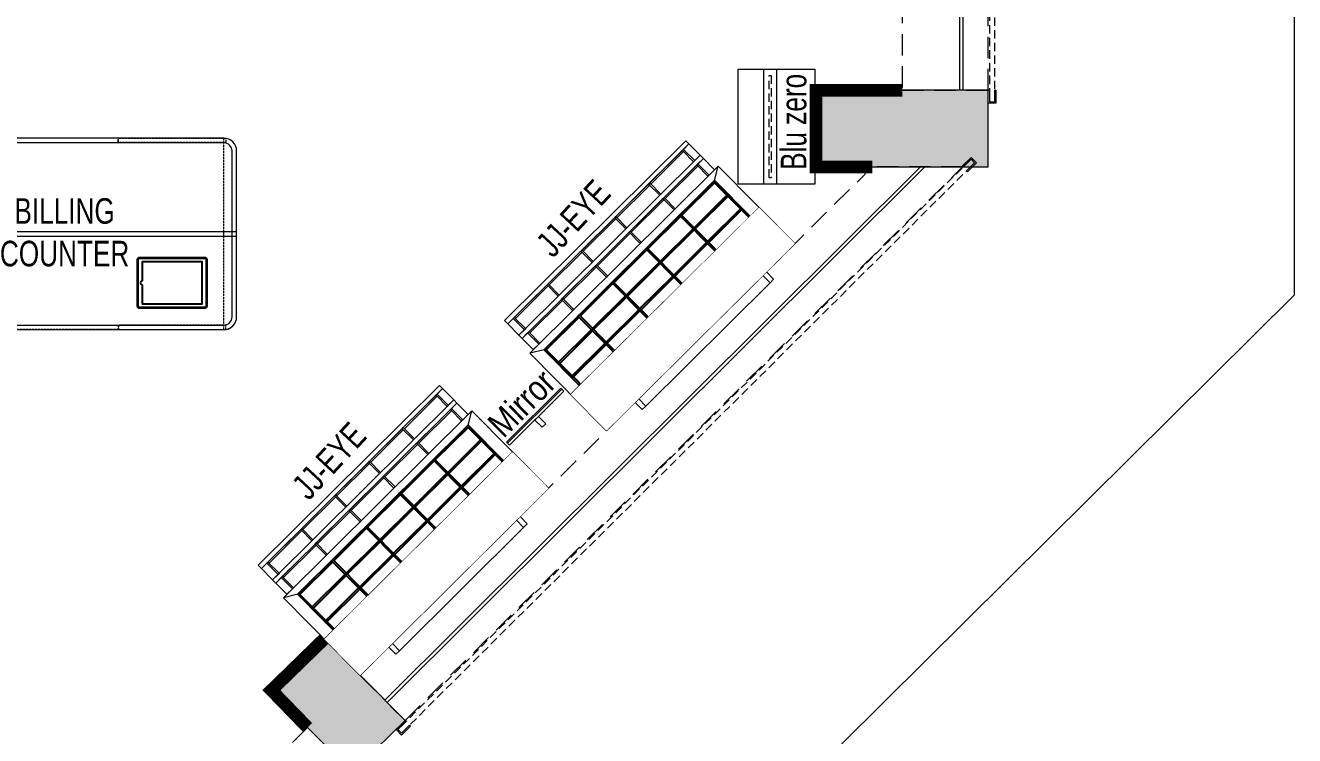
# Model space of a CAD drawing. Header units: feet. Extents: x 9008778 to 9018578, y -5942756 to -5933653.
# Drawn here: x 9013605 to 9018578, y -5939215 to -5936434 of the extents above; entities that cross this region are included whole.
import ezdxf

# ---------------------------------------------------------------- set-up
doc = ezdxf.new("R2010")
doc.units = ezdxf.units.FT
doc.header["$LTSCALE"] = 33
doc.header["$MEASUREMENT"] = 0
doc.set_wipeout_variables(frame=1)
for name, pattern in [('ACAD_ISO03W100', [30, 12, -18]), ('D10_DASHED', [0.75, 0.5, -0.25]), ('HIDDEN', [9.525, 6.35, -3.175]), ('HIDDENX2', [0.75, 0.5, -0.25])]:
    doc.linetypes.add(name, pattern=pattern)
for name, color, linetype, lineweight in [('A-COL', 243, 'Continuous', 9), ('A-Glazing', 4, 'Continuous', 20), ('A-shutter', 8, 'Continuous', 18), ('beam', 90, 'Continuous', 9), ('column hatch', 5, 'Continuous', 0), ('LENS-DIM', 252, 'Continuous', 5), ('LENS-FURNITURE', 13, 'Continuous', 9), ('LENS-TEXT', 31, 'Continuous', 5), ('LENS_DIMENSION', 193, 'Continuous', 0), ('LK-FF&E FLOOR', 1, 'Continuous', 9), ('LK-FF&E WALL', 1, 'Continuous', 9), ('LK-MIRROR', 133, 'Continuous', 13), ('LN-ELEVATION-1', 81, 'Continuous', 25), ('LN-ELEVATION-2', 103, 'Continuous', 20), ('LN-ELEVATION-3', 125, 'Continuous', 18), ('LN-ELEVATION-4', 145, 'Continuous', 13), ('LN-ELEVATION-5', 167, 'Continuous', 5), ('PLANO-TXT', 252, 'Continuous', 5), ('rolling shutter', 1, 'Continuous', 5)]:
    doc.layers.add(name, color=color, linetype=linetype, lineweight=lineweight)
doc.styles.add('LK TXT', font='GILC____.TTF', dxfattribs={"height": 100})

# ---------------------------------------------------------------- blocks, each defined once
blk = doc.blocks.new('*U51')
at = {"layer": 'A-shutter', "color": 5, "ltscale": 10}
for points in [[(41038450.5, -1561539.2), (41038450.5, -1561544.2), (41038405.5, -1561544.2), (41038405.5, -1561564.2), (41038450.5, -1561564.2), (41038450.5, -1561569.2), (41038400.5, -1561569.2), (41038400.5, -1561539.2)], [(41041528, -1561539.2), (41041528, -1561544.2), (41041573, -1561544.2), (41041573, -1561564.2), (41041528, -1561564.2), (41041528, -1561569.2), (41041578, -1561569.2), (41041578, -1561539.2)]]:
    blk.add_lwpolyline(points, close=True, dxfattribs=at)
at = {"layer": 'A-shutter', "color": 5, "linetype": 'HIDDENX2', "ltscale": 2}
blk.add_lwpolyline([(41038405.5, -1561544.2), (41038405.5, -1561564.2), (41041573, -1561564.2), (41041573, -1561544.2)], close=True, dxfattribs=at)
blk = doc.blocks.new('*U52')
at = {"layer": 'A-shutter', "color": 5, "ltscale": 10}
for points in [[(41038450.5, -1561539.2), (41038450.5, -1561544.2), (41038405.5, -1561544.2), (41038405.5, -1561564.2), (41038450.5, -1561564.2), (41038450.5, -1561569.2), (41038400.5, -1561569.2), (41038400.5, -1561539.2)], [(41041185.5, -1561539.2), (41041185.5, -1561544.2), (41041230.5, -1561544.2), (41041230.5, -1561564.2), (41041185.5, -1561564.2), (41041185.5, -1561569.2), (41041235.5, -1561569.2), (41041235.5, -1561539.2)]]:
    blk.add_lwpolyline(points, close=True, dxfattribs=at)
at = {"layer": 'A-shutter', "color": 5, "linetype": 'HIDDENX2', "ltscale": 2}
blk.add_lwpolyline([(41038405.5, -1561544.2), (41038405.5, -1561564.2), (41041230.5, -1561564.2), (41041230.5, -1561544.2)], close=True, dxfattribs=at)
blk = doc.blocks.new('A$Cc7f33e8b')
at = {"layer": 'column hatch'}
h = blk.add_hatch(color=8, dxfattribs=at)
h.dxf.hatch_style = 1
h.paths.add_polyline_path([(2569.5, 6300.4), (2234.5, 6300.4), (2234.5, 5650.4), (2569.5, 5650.4)])
h.paths.add_polyline_path([(5559.5, 6300.4), (5259.5, 6300.4), (5259.5, 5660.4), (5559.5, 5660.4)])
h.paths.add_polyline_path([(5559.5, -1624.6), (5259.5, -1624.6), (5259.5, -2299.6), (5559.5, -2299.6)])
h.paths.add_polyline_path([(2524.5, -1624.6), (2224.5, -1624.6), (2224.5, -1844.6), (2224.5, -2299.6), (2524.5, -2299.6)])
h.paths.add_polyline_path([(29.4, 367.3), (-145.5, 193.8), (54.9, -12.3), (56.7, -14.1), (233.6, 161.5)])
h.paths.add_polyline_path([(376.1, 302.9), (173.9, 510.8), (29.4, 367.3), (233.6, 161.5)])
h.paths.add_polyline_path([(-1918.1, 2675.4), (-2363.1, 2675.4), (-2368.9, 2335.5), (-1923.9, 2335.5)])
at = {"layer": 'A-COL'}
for p, q in [((-145.5, 193.8), (173.9, 510.8)), ((376.1, 302.9), (173.9, 510.8)), ((56.7, -14.1), (376.1, 302.9)), ((-145.5, 193.8), (56.7, -14.1)), ((2524.5, -1624.6), (2224.5, -1624.6)), ((2224.5, -1624.6), (2224.5, -1844.6)), ((2524.5, -2299.6), (2524.5, -1624.6)), ((2224.5, -1844.6), (2224.5, -2299.6)), ((2224.5, -2299.6), (2524.5, -2299.6))]:
    blk.add_line(p, q, dxfattribs=at)
at = {"layer": 'A-Glazing'}
for points in [[(135.9, 64.6), (2224.5, -2033.8), (2224.5, -2050.8), (127.3, 56.1)], [(2524.5, -2187.8), (5259.5, -2186.5), (5259.5, -2198.5), (2524.5, -2199.8)]]:
    blk.add_lwpolyline(points, close=True, dxfattribs=at)
at = {"layer": 'beam', "linetype": 'HIDDEN', "ltscale": 0.4}
for points in [[(-1923.9, 2335.5), (-2275.4, 2335.5), (-145.5, 193.8), (29.4, 367.3)], [(233.6, 161.5), (56.7, -14.1), (2224.5, -2198.5), (2224.5, -1844.6)], [(5259.5, -1962.1), (2524.5, -1962.1), (2524.5, -2299.6), (5259.5, -2299.3)]]:
    blk.add_lwpolyline(points, close=True, dxfattribs=at)
at = {"layer": 'rolling shutter', "rotation": 314.8427817287416}
blk.add_blockref('*U51', (-27831574, 30199210.2), dxfattribs=at)
at = {"layer": 'rolling shutter'}
blk.add_blockref('*U52', (-41035925.9, 1559239.6), dxfattribs=at)
blk = doc.blocks.new('BLUE ZERO')
at = {"layer": 'LENS-FURNITURE', "ltscale": 0.5}
for points in [[(86206.7, 120883.4), (86206.7, 120433.4), (85906.7, 120433.4), (85906.7, 120883.4)], [(86106.7, 120883.4), (86106.7, 120433.4), (86056.7, 120433.4), (86056.7, 120883.4)]]:
    blk.add_lwpolyline(points, close=True, dxfattribs=at)
at = {"layer": 'LENS-FURNITURE', "linetype": 'D10_DASHED', "ltscale": 2}
blk.add_lwpolyline([(86085.7, 120858.4), (86085.7, 120458.4), (86077.7, 120458.4), (86077.7, 120858.4)], close=True, dxfattribs=at)
blk = doc.blocks.new('Half Euro center')
at = {"layer": 'LN-ELEVATION-1'}
for points in [[(50, 587.5), (50, 190), (990, 190), (990, 587.5)], [(990, 587.5), (990, 572.5), (50, 572.5), (50, 587.5)], [(236.8, 566.5), (56, 566.5), (56, 497.1)], [(423.6, 566.5), (242.8, 566.5)], [(610.4, 566.5), (429.6, 566.5)], [(797.2, 566.5), (616.4, 566.5)], [(984, 497.1), (984, 566.5), (803.2, 566.5)], [(56, 491.1), (56, 421.8)], [(984, 421.8), (984, 491.1)], [(56, 415.7), (56, 346.4)], [(984, 346.4), (984, 415.7)], [(56, 340.4), (56, 196), (236.8, 196)], [(803.2, 196), (984, 196), (984, 340.4)], [(242.8, 196), (423.6, 196)], [(429.6, 196), (610.4, 196)], [(616.4, 196), (797.2, 196)]]:
    blk.add_lwpolyline(points, dxfattribs=at)
for points in [[(990, 572.5), (50, 572.5), (50, 190), (990, 190)], [(242.8, 572.5), (236.8, 572.5), (236.8, 190), (242.8, 190)], [(429.6, 572.5), (423.6, 572.5), (423.6, 190), (429.6, 190)], [(616.4, 572.5), (610.4, 572.5), (610.4, 190), (616.4, 190)], [(803.2, 572.5), (797.2, 572.5), (797.2, 190), (803.2, 190)], [(236.8, 497.1), (50, 497.1), (50, 491.1), (236.8, 491.1)], [(423.6, 497.1), (242.8, 497.1), (242.8, 491.1), (423.6, 491.1)], [(610.4, 497.1), (429.6, 497.1), (429.6, 491.1), (610.4, 491.1)], [(797.2, 497.1), (616.4, 497.1), (616.4, 491.1), (797.2, 491.1)], [(990, 497.1), (803.2, 497.1), (803.2, 491.1), (990, 491.1)], [(236.8, 421.8), (50, 421.8), (50, 415.7), (236.8, 415.7)], [(423.6, 421.8), (242.8, 421.8), (242.8, 415.7), (423.6, 415.7)], [(610.4, 421.8), (429.6, 421.8), (429.6, 415.7), (610.4, 415.7)], [(797.2, 421.8), (616.4, 421.8), (616.4, 415.7), (797.2, 415.7)], [(990, 421.8), (803.2, 421.8), (803.2, 415.7), (990, 415.7)], [(236.8, 346.4), (50, 346.4), (50, 340.4), (236.8, 340.4)], [(423.6, 346.4), (242.8, 346.4), (242.8, 340.4), (423.6, 340.4)], [(610.4, 346.4), (429.6, 346.4), (429.6, 340.4), (610.4, 340.4)], [(797.2, 346.4), (616.4, 346.4), (616.4, 340.4), (797.2, 340.4)], [(990, 346.4), (803.2, 346.4), (803.2, 340.4), (990, 340.4)], [(236.8, 271), (50, 271), (50, 265), (236.8, 265)], [(423.6, 271), (242.8, 271), (242.8, 265), (423.6, 265)], [(610.4, 271), (429.6, 271), (429.6, 265), (610.4, 265)], [(797.2, 271), (616.4, 271), (616.4, 265), (797.2, 265)], [(990, 271), (803.2, 271), (803.2, 265), (990, 265)]]:
    blk.add_lwpolyline(points, close=True, dxfattribs=at)
at = {"layer": 'LN-ELEVATION-2'}
blk.add_line((0, 587.5), (1040, 587.5), dxfattribs=at)
for points in [[(0, 587.5), (0, 160), (1040, 160), (1040, 587.5)], [(50, 190), (0, 160)], [(990, 190), (1040, 160)]]:
    blk.add_lwpolyline(points, dxfattribs=at)
at = {"layer": 'LN-ELEVATION-3'}
for points in [[(50, 160), (20, 160), (20, 98), (50, 98)], [(1020, 160), (990, 160), (990, 98), (1020, 98)], [(1020, 98), (20, 98), (20, 80), (1020, 80)]]:
    blk.add_lwpolyline(points, close=True, dxfattribs=at)
at = {"layer": 'LN-ELEVATION-4'}
for points in [[(56, 160), (50, 160), (50, 98), (56, 98)], [(242.8, 160), (236.8, 160), (236.8, 98), (242.8, 98)], [(429.6, 160), (423.6, 160), (423.6, 98), (429.6, 98)], [(616.4, 160), (610.4, 160), (610.4, 98), (616.4, 98)], [(803.2, 160), (797.2, 160), (797.2, 98), (803.2, 98)], [(990, 160), (984, 160), (984, 98), (990, 98)], [(236.8, 104), (56, 104), (56, 98), (236.8, 98)], [(423.6, 104), (242.8, 104), (242.8, 98), (423.6, 98)], [(610.4, 104), (429.6, 104), (429.6, 98), (610.4, 98)], [(797.2, 104), (616.4, 104), (616.4, 98), (797.2, 98)], [(984, 104), (803.2, 104), (803.2, 98), (984, 98)], [(50, 80), (20, 80), (20, 18), (50, 18)], [(1020, 80), (990, 80), (990, 18), (1020, 18)], [(1020, 18), (20, 18), (20, 0), (1020, 0)]]:
    blk.add_lwpolyline(points, close=True, dxfattribs=at)
at = {"layer": 'LN-ELEVATION-5'}
for points in [[(56, 80), (50, 80), (50, 18), (56, 18)], [(242.8, 80), (236.8, 80), (236.8, 18), (242.8, 18)], [(429.6, 80), (423.6, 80), (423.6, 18), (429.6, 18)], [(616.4, 80), (610.4, 80), (610.4, 18), (616.4, 18)], [(803.2, 80), (797.2, 80), (797.2, 18), (803.2, 18)], [(990, 80), (984, 80), (984, 18), (990, 18)], [(236.8, 24), (56, 24), (56, 18), (236.8, 18)], [(423.6, 24), (242.8, 24), (242.8, 18), (423.6, 18)], [(610.4, 24), (429.6, 24), (429.6, 18), (610.4, 18)], [(797.2, 24), (616.4, 24), (616.4, 18), (797.2, 18)], [(984, 24), (803.2, 24), (803.2, 18), (984, 18)]]:
    blk.add_lwpolyline(points, close=True, dxfattribs=at)
blk = doc.blocks.new('HALF EURO WITH SHELVES 1040')
at = {"layer": 'LN-ELEVATION-1', "linetype": 'ByBlock', "lineweight": -2, "ltscale": 0.5}
for points in [[(40, 882.5), (40, 862.5), (0, 862.5), (0, 882.5)], [(40, 157.5), (40, 177.5), (0, 177.5), (0, 157.5)]]:
    blk.add_lwpolyline(points, close=True, dxfattribs=at)
at = {"layer": 'LN-ELEVATION-2', "linetype": 'ByBlock', "lineweight": -2, "ltscale": 0.5}
blk.add_lwpolyline([(40, 0), (40, 1040), (240, 1040), (240, 0)], close=True, dxfattribs=at)
at = {"layer": 'LN-ELEVATION-5'}
blk.add_lwpolyline([(0, 862.5), (0, 177.5), (40, 177.5), (40, 862.5)], close=True, dxfattribs=at)
at = {"layer": 'LN-ELEVATION-3', "rotation": 89.99999999999996}
blk.add_blockref('Half Euro center', (627.5, 0), dxfattribs=at)
at = {"linetype": 'ByBlock', "ltscale": 0.5}
blk.add_wipeout([(40, 0), (40, 1040), (240, 1040), (240, 0)], dxfattribs=at).dxf.layer = 'LN-ELEVATION-1'
blk = doc.blocks.new('I-PAD Frame')
at = {"color": 3, "linetype": 'Continuous'}
blk.add_lwpolyline([(357868.7, -232321.1), (358122.7, -232321.1, 0.414214), (358132.7, -232311.1), (358132.7, -232129.1, 0.414214), (358122.7, -232119.1), (357868.7, -232119.1, 0.414214), (357858.7, -232129.1), (357858.7, -232311.1, 0.414214)], format="xyb", close=True, dxfattribs=at)
at = {"color": 3, "linetype": 'Continuous', "lineweight": 25}
blk.add_lwpolyline([(358113.2, -232229.7), (358113.2, -232302.1), (357878.2, -232302.1), (357878.2, -232138.1), (358113.2, -232138.1), (358113.2, -232210.6, 0.327538), (358114.6, -232212.5, -0.733799), (358114.6, -232227.8, 0.327538)], format="xyb", close=True, dxfattribs=at)
blk = doc.blocks.new('Billing Counter-1350')
at = {"color": 5, "linetype": 'HIDDENX2', "ltscale": 0.025}
for p, q in [((-625, -375), (-625, 375)), ((625, -375), (625, 375))]:
    blk.add_line(p, q, dxfattribs=at)
at = {"color": 0, "linetype": 'Continuous'}
for p, q in [((625, 375), (-625, 375)), ((675, -325), (675, 325)), ((-625, -375), (625, -375))]:
    blk.add_line(p, q, dxfattribs=at)
at = {"color": 2, "linetype": 'Continuous'}
blk.add_line((624, -375), (625, -375), dxfattribs=at)
at = {"color": 2, "linetype": 'HIDDENX2', "ltscale": 0.025}
for points in [[(-633, 375), (-212.4, 375), (-212.4, 358), (-633, 358)], [(210.3, 375), (-210.3, 375), (-210.3, 358), (210.3, 358)], [(212.3, 375), (632.9, 375), (632.9, 358), (212.3, 358)], [(-633, -375), (-212.4, -375), (-212.4, -358), (-633, -358)], [(210.3, -375), (-210.3, -375), (-210.3, -358), (210.3, -358)], [(212.3, -375), (632.9, -375), (632.9, -358), (212.3, -358)]]:
    blk.add_lwpolyline(points, close=True, dxfattribs=at)
at = {"color": 5, "linetype": 'Continuous'}
for points in [[(-555.9, 97.3), (-288.9, 97.3), (-288.9, 286.2), (-555.9, 286.2)], [(555.9, -97.3), (288.9, -97.3), (288.9, -286.2), (555.9, -286.2)]]:
    blk.add_lwpolyline(points, close=True, dxfattribs=at)
at = {"color": 5, "linetype": 'HIDDENX2', "ltscale": 0.025}
blk.add_lwpolyline([(625, 8.5), (-625, 8.5), (-625, -8.5), (625, -8.5)], close=True, dxfattribs=at)
at = {"color": 0, "linetype": 'Continuous'}
for centre, start, end in [((-625, 325), 90, 180), ((625, 325), 0, 90), ((625, -325), 270, 0)]:
    blk.add_arc(centre, 50, start, end, dxfattribs=at)
at = {"layer": 'LN-ELEVATION-2'}
blk.add_line((-675, 325), (-675, -325), dxfattribs=at)
for points in [[(625, 375), (-625, 375, 0.414214), (-675, 325), (-675, -325, 0.414214), (-625, -375), (625, -375, 0.414214), (675, -325), (675, 325, 0.414214)], [(625, 357), (-625, 357, 0.414214), (-657, 325), (-657, -325, 0.414214), (-625, -357), (625, -357, 0.414214), (657, -325), (657, 325, 0.414214)]]:
    blk.add_lwpolyline(points, format="xyb", close=True, dxfattribs=at)
blk.add_lwpolyline([(-675, -8.5), (675, -8.5), (675, 8.5), (-675, 8.5)], close=True, dxfattribs=at)
blk.add_arc((-625, -325), 50, 180, 270, dxfattribs=at)
at = {"color": 2, "linetype": 'Continuous', "xscale": -1, "rotation": 180}
blk.add_blockref('I-PAD Frame', (-358418.2, -232028.4), dxfattribs=at)
at = {"color": 2, "linetype": 'Continuous', "xscale": -1}
blk.add_blockref('I-PAD Frame', (358418.2, 232028.4), dxfattribs=at)
at = {"layer": 'LENS-TEXT', "color": 0, "linetype": 'Continuous', "ltscale": 3, "insert": (1, 5.6), "char_height": 100, "attachment_point": 5, "style": 'LK TXT'}
blk.add_mtext_dynamic_manual_height_columns('BILLING COUNTER', width=353.056, gutter_width=0.5, heights=[0], dxfattribs=at)
blk = doc.blocks.new('MIRROR FREE STANDING 300')
at = {"layer": 'LK-MIRROR'}
blk.add_lwpolyline([(300, 5), (0, 5), (0, 0), (300, 0)], close=True, dxfattribs=at)
at = {"layer": 'LN-ELEVATION-1', "linetype": 'ByBlock', "lineweight": -2, "ltscale": 0.5}
for points in [[(160, 17), (140, 17), (140, 57), (160, 57)], [(0, 17), (300, 17), (300, 5), (0, 5)]]:
    blk.add_lwpolyline(points, close=True, dxfattribs=at)

msp = doc.modelspace()

# ---------------------------------------------------------------- linework, layer by layer
at = {"layer": 'LENS_DIMENSION'}
msp.add_lwpolyline([(9008777.9, -5942756.5), (9013261.7, -5942756.5), (9018577.9, -5937488), (9018577.9, -5933652.8), (9008777.9, -5933652.8)], close=True, dxfattribs=at)
at = {"layer": 'LK-MIRROR', "linetype": 'ACAD_ISO03W100', "ltscale": 0.05, "const_width": 50}
msp.add_lwpolyline([(9017040.4, -5936687.8), (9016702.9, -5936687.8), (9016702.9, -5936987.8), (9016922.9, -5936987.8)], dxfattribs=at)

# ---------------------------------------------------------------- block references
at = {"layer": 'LENS-DIM', "color": 2, "rotation": 90}
msp.add_blockref('A$Cc7f33e8b', (9015078.3, -5939212.3), dxfattribs=at)
at = {"layer": 'LK-FF&E FLOOR', "rotation": 180}
msp.add_blockref('BLUE ZERO', (9102604.7, -5816171.6), dxfattribs=at)
at = {"layer": 'LK-FF&E FLOOR'}
msp.add_blockref('Billing Counter-1350', (9013757.7, -5937250), dxfattribs=at)

# ---------------------------------------------------------------- texts
at = {"layer": 'PLANO-TXT', "linetype": 'Continuous', "ltscale": 3, "insert": (9016615.5, -5936811.3), "char_height": 100, "width": 510.552, "attachment_point": 5, "rotation": 90, "style": 'LK TXT'}
msp.add_mtext('\\pt800;Blu zero', dxfattribs=at)

# ---------------------------------------------------------------- next in the draw order: block references
at = {"layer": 'LK-FF&E WALL', "xscale": -1, "rotation": 314.782152332547}
msp.add_blockref('HALF EURO WITH SHELVES 1040', (9015910.3, -5938049.1), dxfattribs=at)

# ---------------------------------------------------------------- next in the draw order: block references
msp.add_blockref('HALF EURO WITH SHELVES 1040', (9014945, -5939007.1), dxfattribs=at)

# ---------------------------------------------------------------- next in the draw order: texts
at = {"layer": 'PLANO-TXT', "linetype": 'Continuous', "ltscale": 3, "insert": (9015752.2, -5937189, -23744), "char_height": 100, "width": 149.547, "attachment_point": 5, "rotation": 47.115, "style": 'LK TXT'}
msp.add_mtext('JJ-EYE  ', dxfattribs=at)

# ---------------------------------------------------------------- next in the draw order: linework, layer by layer
at = {"layer": 'LK-MIRROR', "linetype": 'ACAD_ISO03W100', "ltscale": 0.05, "const_width": 50}
msp.add_lwpolyline([(9014711, -5939183), (9014569, -5939036.9), (9014775.5, -5938836.2)], dxfattribs=at)

# ---------------------------------------------------------------- next in the draw order: block references
at = {"layer": 'LK-FF&E WALL', "rotation": 224.7821523328732}
msp.add_blockref('MIRROR FREE STANDING 300', (9015702.8, -5937854.2), dxfattribs=at)

# ---------------------------------------------------------------- next in the draw order: texts
at = {"layer": 'LENS-TEXT', "color": 0, "linetype": 'Continuous', "ltscale": 3, "insert": (9015549.8, -5937913.3), "char_height": 100, "attachment_point": 5, "rotation": 44.7822, "style": 'LK TXT'}
msp.add_mtext_dynamic_manual_height_columns('{\\fGill Sans MT Condensed|b0|i0|c0|p34;Mirror }', width=1753.327, gutter_width=1, heights=[0], dxfattribs=at)
at = {"layer": 'PLANO-TXT', "linetype": 'Continuous', "ltscale": 3, "insert": (9014795.2, -5938138.8, -23744), "char_height": 100, "width": 149.547, "attachment_point": 5, "rotation": 47.115, "style": 'LK TXT'}
msp.add_mtext('JJ-EYE ', dxfattribs=at)

doc.saveas('drawing.dxf')
